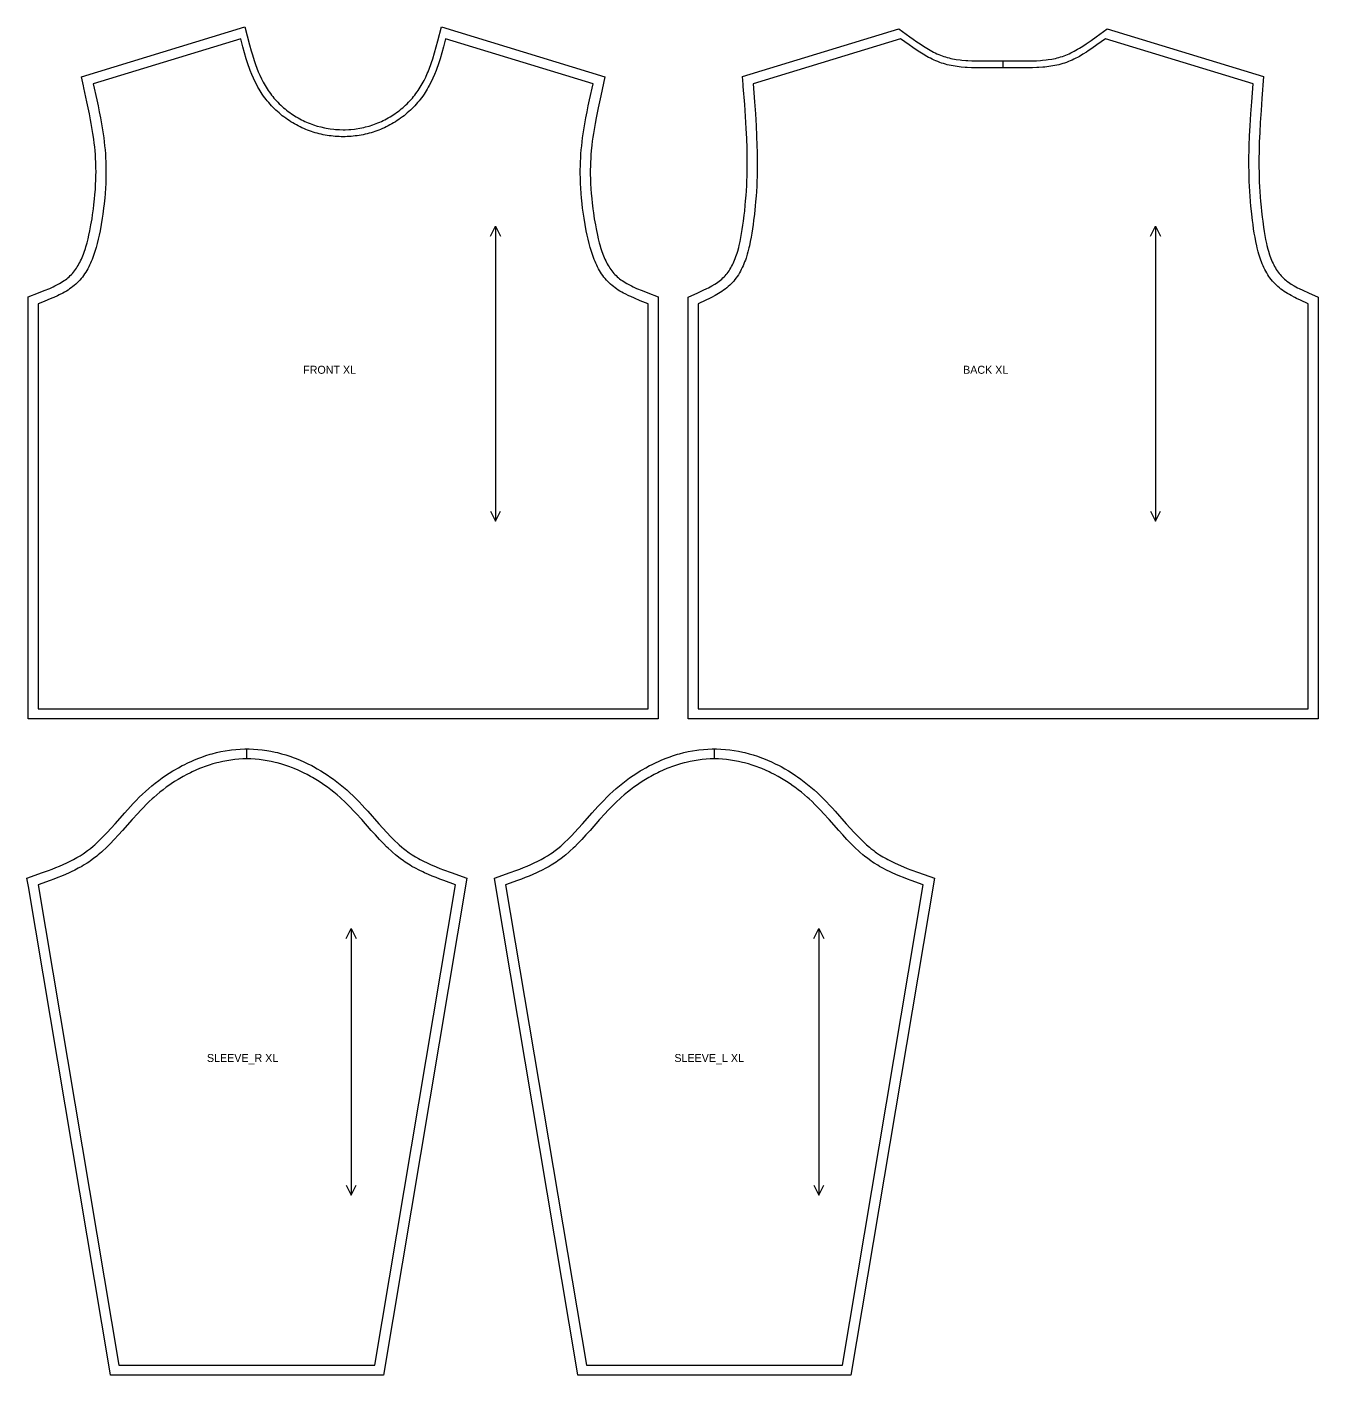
# Model space of a CAD drawing. Extents: x 24 to 1315, y 28 to 2107.
# Drawn here: x 24 to 1315, y 759 to 2107 of the extents above; entities that cross this region are included whole.
import ezdxf

# ---------------------------------------------------------------- set-up
doc = ezdxf.new("R2010")
doc.units = 0
for name, color, linetype in [('CUT', 7, 'CONTINUOUS'), ('GRAIN', 3, 'CONTINUOUS'), ('NOTCH', 1, 'CONTINUOUS'), ('SEW', 5, 'CONTINUOUS'), ('TEXT', 2, 'CONTINUOUS')]:
    doc.layers.add(name, color=color, linetype=linetype)

msp = doc.modelspace()

# ---------------------------------------------------------------- linework, layer by layer
at = {"layer": 'CUT'}
for points in [[(80.24, 2047.823), (78.224, 2056.862), (241.628, 2106.715), (246.424, 2088.743), (248.084, 2082.787), (249.232, 2078.869), (251.042, 2073.085), (252.323, 2069.301), (253.676, 2065.582), (255.111, 2061.933), (256.639, 2058.359), (258.268, 2054.866), (260.01, 2051.459), (261.873, 2048.141), (262.854, 2046.516), (263.869, 2044.916), (264.93, 2043.323), (266.03, 2041.75), (267.168, 2040.198), (268.344, 2038.668), (269.556, 2037.159), (270.804, 2035.675), (272.087, 2034.214), (273.403, 2032.778), (274.753, 2031.369), (276.134, 2029.987), (277.546, 2028.632), (278.988, 2027.306), (280.459, 2026.01), (281.958, 2024.745), (283.484, 2023.511), (285.036, 2022.31), (286.614, 2021.142), (288.215, 2020.008), (289.839, 2018.908), (291.486, 2017.845), (293.153, 2016.818), (294.841, 2015.829), (296.548, 2014.878), (298.272, 2013.966), (300.017, 2013.093), (301.714, 2012.288), (303.431, 2011.52), (305.162, 2010.789), (306.909, 2010.095), (310.443, 2008.819), (314.028, 2007.692), (317.656, 2006.714), (321.322, 2005.885), (323.168, 2005.527), (326.879, 2004.924), (330.612, 2004.472), (332.485, 2004.302), (336.239, 2004.076), (340, 2004), (341.881, 2004.019), (345.639, 2004.17), (347.515, 2004.302), (351.257, 2004.679), (353.121, 2004.924), (356.832, 2005.527), (360.515, 2006.281), (362.344, 2006.714), (365.972, 2007.692), (369.557, 2008.819), (371.33, 2009.439), (374.838, 2010.789), (376.569, 2011.52), (378.286, 2012.288), (379.983, 2013.093), (381.728, 2013.966), (383.452, 2014.878), (385.159, 2015.829), (386.847, 2016.818), (388.514, 2017.845), (390.161, 2018.908), (391.785, 2020.008), (393.386, 2021.142), (394.964, 2022.31), (396.516, 2023.511), (398.042, 2024.745), (399.541, 2026.01), (401.012, 2027.306), (402.454, 2028.632), (403.866, 2029.987), (405.247, 2031.369), (406.597, 2032.778), (407.913, 2034.214), (409.196, 2035.675), (410.444, 2037.159), (411.656, 2038.668), (412.832, 2040.198), (413.97, 2041.75), (415.07, 2043.323), (416.131, 2044.916), (417.146, 2046.516), (418.127, 2048.141), (419.99, 2051.459), (420.876, 2053.152), (422.56, 2056.602), (424.137, 2060.136), (424.889, 2061.933), (426.324, 2065.582), (427.677, 2069.301), (428.326, 2071.185), (429.575, 2074.999), (431.347, 2080.822), (433.029, 2086.748), (434.659, 2092.757), (438.372, 2106.715), (601.776, 2056.862), (597.538, 2037.813), (594.973, 2025.879), (592.992, 2016), (591.898, 2010.104), (591.216, 2006.186), (590.272, 2000.329), (589.702, 1996.438), (589.183, 1992.558), (588.718, 1988.69), (588.131, 1982.909), (587.82, 1979.084), (587.572, 1975.276), (587.387, 1971.466), (587.262, 1967.652), (587.197, 1963.832), (587.193, 1960.004), (587.295, 1954.246), (587.436, 1950.393), (587.753, 1944.589), (588.035, 1940.701), (588.56, 1934.837), (588.978, 1930.904), (589.705, 1924.966), (590.255, 1920.979), (591.176, 1914.953), (592.213, 1908.86), (592.97, 1904.783), (594.219, 1898.725), (595.14, 1894.751), (596.141, 1890.847), (596.674, 1888.927), (597.809, 1885.161), (598.413, 1883.319), (599.697, 1879.727), (600.379, 1877.982), (601.087, 1876.274), (601.823, 1874.603), (602.587, 1872.973), (603.379, 1871.385), (604.2, 1869.84), (605.05, 1868.34), (605.93, 1866.887), (606.839, 1865.481), (607.778, 1864.124), (608.748, 1862.817), (609.749, 1861.56), (610.782, 1860.353), (611.848, 1859.197), (612.951, 1858.089), (614.084, 1857.036), (615.272, 1856.01), (616.516, 1855.011), (617.814, 1854.036), (619.167, 1853.084), (620.573, 1852.156), (622.03, 1851.248), (623.537, 1850.361), (625.091, 1849.494), (628.336, 1847.812), (630.021, 1846.996), (633.505, 1845.404), (638.979, 1843.096), (644.687, 1840.838), (655, 1836.867), (655, 1415), (25, 1415), (25, 1836.867), (35.313, 1840.838), (41.021, 1843.096), (46.495, 1845.404), (49.979, 1846.996), (51.664, 1847.812), (54.909, 1849.494), (56.463, 1850.361), (57.97, 1851.248), (59.427, 1852.156), (60.833, 1853.084), (62.186, 1854.036), (63.484, 1855.011), (64.728, 1856.01), (65.916, 1857.036), (67.049, 1858.089), (68.152, 1859.197), (69.218, 1860.353), (70.251, 1861.56), (71.252, 1862.817), (72.222, 1864.124), (73.161, 1865.481), (74.07, 1866.887), (74.95, 1868.34), (75.8, 1869.84), (76.621, 1871.385), (77.413, 1872.973), (78.177, 1874.603), (78.913, 1876.274), (80.303, 1879.727), (80.958, 1881.507), (82.191, 1885.161), (82.77, 1887.031), (83.859, 1890.847), (84.86, 1894.751), (85.781, 1898.725), (86.63, 1902.754), (87.787, 1908.86), (88.824, 1914.953), (89.451, 1918.977), (90.295, 1924.966), (90.793, 1928.93), (91.44, 1934.837), (91.804, 1938.75), (92.247, 1944.589), (92.473, 1948.462), (92.705, 1954.246), (92.788, 1958.087), (92.812, 1961.919), (92.778, 1965.742), (92.613, 1971.466), (92.428, 1975.276), (92.18, 1979.084), (91.869, 1982.909), (91.493, 1986.76), (91.057, 1990.623), (90.564, 1994.497), (89.728, 2000.329), (89.11, 2004.231), (88.102, 2010.104), (87.382, 2014.032), (86.237, 2019.944), (85.027, 2025.879), (83.765, 2031.835), (80.687, 2045.817)], [(740.03, 2049.223), (739.407, 2057.223), (895.812, 2104.94), (906.79, 2096.86), (910.193, 2094.398), (913.583, 2092.001), (916.966, 2089.687), (920.345, 2087.475), (923.724, 2085.382), (925.414, 2084.386), (928.798, 2082.503), (930.493, 2081.622), (932.19, 2080.782), (933.89, 2079.986), (935.593, 2079.236), (937.299, 2078.533), (939.011, 2077.879), (940.729, 2077.276), (942.444, 2076.726), (944.181, 2076.221), (945.938, 2075.759), (947.717, 2075.337), (949.518, 2074.955), (951.339, 2074.611), (953.181, 2074.303), (956.924, 2073.789), (958.826, 2073.579), (962.684, 2073.246), (964.64, 2073.119), (968.603, 2072.935), (972.628, 2072.831), (978.775, 2072.792), (995.682, 2072.98), (1002.162, 2072.995), (1021.225, 2072.792), (1027.372, 2072.831), (1033.387, 2073.016), (1037.316, 2073.246), (1039.254, 2073.399), (1043.076, 2073.789), (1044.957, 2074.03), (1048.661, 2074.611), (1050.482, 2074.955), (1052.283, 2075.337), (1054.062, 2075.759), (1055.819, 2076.221), (1057.556, 2076.726), (1059.271, 2077.276), (1060.989, 2077.879), (1062.701, 2078.533), (1064.407, 2079.236), (1066.11, 2079.986), (1067.81, 2080.782), (1071.202, 2082.503), (1074.586, 2084.386), (1076.276, 2085.382), (1079.655, 2087.475), (1083.034, 2089.687), (1088.111, 2093.19), (1093.21, 2096.86), (1104.188, 2104.94), (1260.593, 2057.223), (1258.884, 2035.135), (1258.008, 2023.112), (1257.231, 2011.152), (1256.689, 2001.241), (1256.27, 1991.39), (1255.998, 1981.605), (1255.915, 1975.736), (1255.896, 1971.832), (1255.923, 1965.984), (1255.979, 1962.088), (1256.124, 1956.242), (1256.261, 1952.339), (1256.531, 1946.473), (1256.754, 1942.55), (1257.158, 1936.643), (1257.473, 1932.685), (1258.017, 1926.716), (1258.429, 1922.711), (1259.122, 1916.658), (1259.636, 1912.591), (1260.493, 1906.406), (1261.129, 1902.283), (1261.826, 1898.194), (1262.595, 1894.157), (1263.446, 1890.188), (1263.905, 1888.235), (1264.895, 1884.403), (1265.429, 1882.529), (1266.577, 1878.873), (1267.838, 1875.356), (1268.512, 1873.656), (1269.217, 1871.996), (1269.952, 1870.378), (1270.719, 1868.805), (1271.517, 1867.278), (1272.347, 1865.799), (1273.21, 1864.367), (1274.105, 1862.986), (1275.035, 1861.655), (1275.998, 1860.374), (1276.996, 1859.145), (1278.031, 1857.967), (1279.106, 1856.836), (1280.22, 1855.756), (1281.395, 1854.701), (1282.633, 1853.667), (1283.931, 1852.655), (1285.289, 1851.663), (1286.704, 1850.689), (1288.175, 1849.734), (1291.274, 1847.871), (1294.564, 1846.063), (1296.273, 1845.177), (1299.803, 1843.429), (1305.333, 1840.838), (1315, 1836.439), (1315, 1415), (685, 1415), (685, 1836.439), (694.667, 1840.838), (700.197, 1843.429), (703.727, 1845.177), (705.436, 1846.063), (708.726, 1847.871), (711.825, 1849.734), (713.296, 1850.689), (714.711, 1851.663), (716.069, 1852.655), (717.367, 1853.667), (718.605, 1854.701), (719.78, 1855.756), (720.894, 1856.836), (721.969, 1857.967), (723.004, 1859.145), (724.002, 1860.374), (724.965, 1861.655), (725.895, 1862.986), (726.79, 1864.367), (727.653, 1865.799), (728.483, 1867.278), (729.281, 1868.805), (730.048, 1870.378), (730.783, 1871.996), (731.488, 1873.656), (732.162, 1875.356), (732.807, 1877.096), (734.011, 1880.684), (734.571, 1882.529), (735.612, 1886.306), (736.095, 1888.235), (736.99, 1892.163), (737.799, 1896.168), (738.531, 1900.233), (739.196, 1904.341), (739.805, 1908.476), (740.364, 1912.591), (741.119, 1918.682), (741.571, 1922.711), (742.174, 1928.711), (742.527, 1932.685), (742.986, 1938.615), (743.246, 1942.55), (743.568, 1948.43), (743.739, 1952.339), (743.933, 1958.191), (744.077, 1965.984), (744.103, 1969.882), (744.085, 1975.736), (744.037, 1979.646), (743.912, 1985.51), (743.579, 1995.323), (743.107, 2005.199), (742.395, 2017.124), (741.563, 2029.117), (740.187, 2047.207)], [(25.139, 1247.341), (23.751, 1255.587), (39.453, 1261.237), (45.231, 1263.376), (49.025, 1264.827), (52.765, 1266.307), (56.443, 1267.825), (60.055, 1269.388), (63.592, 1271.004), (67.05, 1272.679), (70.421, 1274.421), (73.7, 1276.236), (76.882, 1278.131), (79.963, 1280.114), (81.465, 1281.141), (84.396, 1283.27), (87.275, 1285.523), (90.109, 1287.893), (91.512, 1289.12), (94.29, 1291.653), (97.038, 1294.286), (101.118, 1298.403), (103.819, 1301.248), (107.856, 1305.642), (111.899, 1310.162), (121.482, 1321.017), (127.151, 1327.289), (130.065, 1330.411), (133.043, 1333.511), (136.094, 1336.578), (139.194, 1339.571), (142.333, 1342.471), (145.535, 1345.303), (148.8, 1348.062), (152.127, 1350.747), (155.515, 1353.355), (158.964, 1355.883), (162.473, 1358.327), (166.041, 1360.686), (169.667, 1362.956), (171.502, 1364.057), (175.213, 1366.188), (178.981, 1368.224), (180.886, 1369.204), (184.736, 1371.09), (188.64, 1372.872), (190.612, 1373.724), (194.595, 1375.345), (198.63, 1376.855), (202.752, 1378.263), (206.922, 1379.551), (209.024, 1380.148), (213.259, 1381.247), (217.531, 1382.214), (221.838, 1383.045), (226.176, 1383.736), (228.355, 1384.027), (232.731, 1384.499), (237.127, 1384.818), (241.539, 1384.98), (243.75, 1385), (245.961, 1384.98), (250.373, 1384.818), (254.769, 1384.499), (259.145, 1384.027), (263.496, 1383.409), (267.819, 1382.647), (272.109, 1381.747), (274.241, 1381.247), (278.476, 1380.148), (282.668, 1378.922), (286.815, 1377.574), (290.894, 1376.114), (292.905, 1375.345), (296.888, 1373.724), (300.818, 1371.994), (304.696, 1370.16), (308.519, 1368.224), (310.41, 1367.218), (314.15, 1365.134), (317.833, 1362.956), (321.459, 1360.686), (325.027, 1358.327), (326.789, 1357.115), (330.268, 1354.629), (333.687, 1352.061), (335.373, 1350.747), (338.7, 1348.062), (341.965, 1345.303), (343.574, 1343.896), (346.745, 1341.029), (349.851, 1338.095), (352.941, 1335.05), (355.955, 1331.965), (358.9, 1328.852), (361.785, 1325.722), (364.618, 1322.585), (375.601, 1310.162), (379.644, 1305.642), (383.681, 1301.248), (387.737, 1297.009), (391.833, 1292.957), (394.595, 1290.374), (395.988, 1289.12), (398.802, 1286.693), (400.225, 1285.523), (403.104, 1283.27), (404.562, 1282.19), (406.035, 1281.141), (409.064, 1279.111), (412.196, 1277.173), (415.428, 1275.319), (417.079, 1274.421), (420.45, 1272.679), (423.908, 1271.004), (427.445, 1269.388), (432.888, 1267.061), (436.598, 1265.563), (440.366, 1264.098), (448.047, 1261.237), (463.749, 1255.587), (380.208, 759), (107.292, 759), (105.889, 767.341)], [(492.639, 1247.341), (491.251, 1255.587), (506.953, 1261.237), (512.731, 1263.376), (516.525, 1264.827), (520.265, 1266.307), (523.943, 1267.825), (527.555, 1269.388), (531.092, 1271.004), (534.55, 1272.679), (537.921, 1274.421), (541.2, 1276.236), (544.382, 1278.131), (547.463, 1280.114), (548.965, 1281.141), (551.896, 1283.27), (554.775, 1285.523), (557.609, 1287.893), (559.012, 1289.12), (561.79, 1291.653), (564.538, 1294.286), (568.618, 1298.403), (571.319, 1301.248), (575.356, 1305.642), (579.399, 1310.162), (588.982, 1321.017), (594.651, 1327.289), (597.565, 1330.411), (600.543, 1333.511), (603.594, 1336.578), (606.694, 1339.571), (609.833, 1342.471), (613.035, 1345.303), (616.3, 1348.062), (619.627, 1350.747), (623.015, 1353.355), (626.464, 1355.883), (629.973, 1358.327), (633.541, 1360.686), (637.167, 1362.956), (639.002, 1364.057), (642.713, 1366.188), (646.481, 1368.224), (648.386, 1369.204), (652.236, 1371.09), (656.14, 1372.872), (658.112, 1373.724), (662.095, 1375.345), (666.13, 1376.855), (670.252, 1378.263), (674.422, 1379.551), (676.524, 1380.148), (680.759, 1381.247), (685.031, 1382.214), (689.338, 1383.045), (693.676, 1383.736), (695.855, 1384.027), (700.231, 1384.499), (704.627, 1384.818), (709.039, 1384.98), (711.25, 1385), (713.461, 1384.98), (717.873, 1384.818), (722.269, 1384.499), (726.645, 1384.027), (730.996, 1383.409), (735.319, 1382.647), (739.609, 1381.747), (741.741, 1381.247), (745.976, 1380.148), (750.168, 1378.922), (754.315, 1377.574), (758.394, 1376.114), (760.405, 1375.345), (764.388, 1373.724), (768.318, 1371.994), (772.196, 1370.16), (776.019, 1368.224), (777.91, 1367.218), (781.65, 1365.134), (785.333, 1362.956), (788.959, 1360.686), (792.527, 1358.327), (794.289, 1357.115), (797.768, 1354.629), (801.187, 1352.061), (802.873, 1350.747), (806.2, 1348.062), (809.465, 1345.303), (811.074, 1343.896), (814.245, 1341.029), (817.351, 1338.095), (820.441, 1335.05), (823.455, 1331.965), (826.4, 1328.852), (829.285, 1325.722), (832.118, 1322.585), (843.101, 1310.162), (847.144, 1305.642), (851.181, 1301.248), (855.237, 1297.009), (859.333, 1292.957), (862.095, 1290.374), (863.488, 1289.12), (866.302, 1286.693), (867.725, 1285.523), (870.604, 1283.27), (872.062, 1282.19), (873.535, 1281.141), (876.564, 1279.111), (879.696, 1277.173), (882.928, 1275.319), (884.579, 1274.421), (887.95, 1272.679), (891.408, 1271.004), (894.945, 1269.388), (900.388, 1267.061), (904.098, 1265.563), (907.866, 1264.098), (915.547, 1261.237), (931.249, 1255.587), (847.708, 759), (574.792, 759), (573.389, 767.341)]]:
    msp.add_lwpolyline(points, close=True, dxfattribs=at)
at = {"layer": 'GRAIN'}
for points in [[(487.5, 1897.4), (492.5, 1907.4), (497.5, 1897.4)], [(492.5, 1907.4), (492.5, 1612.6)], [(1147.5, 1897.4), (1152.5, 1907.4), (1157.5, 1897.4)], [(1152.5, 1907.4), (1152.5, 1612.6)], [(487.5, 1622.6), (492.5, 1612.6), (497.5, 1622.6)], [(1147.5, 1622.6), (1152.5, 1612.6), (1157.5, 1622.6)], [(343.125, 1195.32), (348.125, 1205.32), (353.125, 1195.32)], [(348.125, 1205.32), (348.125, 938.68)], [(810.625, 1195.32), (815.625, 1205.32), (820.625, 1195.32)], [(815.625, 1205.32), (815.625, 938.68)], [(343.125, 948.68), (348.125, 938.68), (353.125, 948.68)], [(810.625, 948.68), (815.625, 938.68), (820.625, 948.68)]]:
    msp.add_lwpolyline(points, dxfattribs=at)
at = {"layer": 'NOTCH'}
for points in [[(1000, 2066), (1000, 2073)], [(243.75, 1375), (243.75, 1385)], [(711.25, 1375), (711.25, 1385)]]:
    msp.add_lwpolyline(points, dxfattribs=at)
at = {"layer": 'SEW'}
for points in [[(90, 2050), (93.541, 2033.939), (94.817, 2027.917), (96.045, 2021.897), (97.21, 2015.877), (97.946, 2011.865), (98.978, 2005.847), (99.613, 2001.837), (100.476, 1995.823), (100.985, 1991.815), (101.437, 1987.808), (101.829, 1983.802), (102.154, 1979.815), (102.412, 1975.844), (102.605, 1971.873), (102.735, 1967.899), (102.802, 1963.922), (102.807, 1959.94), (102.751, 1955.952), (102.555, 1949.955), (102.35, 1945.945), (101.934, 1939.91), (101.586, 1935.87), (100.959, 1929.783), (100.473, 1925.705), (99.643, 1919.553), (99.024, 1915.428), (98, 1909.2), (96.848, 1902.885), (95.999, 1898.672), (95.072, 1894.473), (94.056, 1890.305), (92.942, 1886.183), (92.345, 1884.145), (91.062, 1880.121), (90.374, 1878.14), (89.653, 1876.182), (88.898, 1874.249), (88.108, 1872.343), (87.281, 1870.466), (86.416, 1868.62), (85.511, 1866.806), (84.566, 1865.027), (83.578, 1863.285), (82.547, 1861.582), (81.471, 1859.919), (80.349, 1858.298), (79.18, 1856.722), (77.961, 1855.192), (76.693, 1853.711), (75.373, 1852.279), (74, 1850.9), (72.59, 1849.588), (71.129, 1848.327), (69.62, 1847.114), (68.065, 1845.947), (66.467, 1844.823), (64.828, 1843.739), (63.15, 1842.694), (61.437, 1841.685), (59.689, 1840.71), (56.103, 1838.851), (54.269, 1837.962), (50.53, 1836.255), (48.631, 1835.431), (44.785, 1833.831), (40.89, 1832.279), (35, 1830), (35, 1425), (645, 1425), (645, 1830), (637.158, 1833.05), (631.369, 1835.431), (627.59, 1837.098), (625.731, 1837.962), (622.09, 1839.766), (620.311, 1840.71), (618.563, 1841.685), (616.85, 1842.694), (615.172, 1843.739), (613.533, 1844.823), (611.935, 1845.947), (610.38, 1847.114), (608.871, 1848.327), (607.41, 1849.588), (606, 1850.9), (604.627, 1852.279), (603.307, 1853.711), (602.039, 1855.192), (600.82, 1856.722), (599.651, 1858.298), (598.529, 1859.919), (597.453, 1861.582), (596.422, 1863.285), (595.434, 1865.027), (594.489, 1866.806), (593.584, 1868.62), (592.719, 1870.466), (591.892, 1872.343), (591.102, 1874.249), (590.347, 1876.182), (589.626, 1878.14), (588.938, 1880.121), (587.655, 1884.145), (587.058, 1886.183), (585.944, 1890.305), (584.928, 1894.473), (584.001, 1898.672), (583.152, 1902.885), (582, 1909.2), (580.976, 1915.428), (580.357, 1919.553), (579.527, 1925.705), (579.041, 1929.783), (578.414, 1935.87), (578.066, 1939.91), (577.65, 1945.945), (577.445, 1949.955), (577.249, 1955.952), (577.193, 1959.94), (577.198, 1963.922), (577.265, 1967.899), (577.395, 1971.873), (577.588, 1975.844), (577.846, 1979.815), (578.171, 1983.802), (578.563, 1987.808), (579.015, 1991.815), (579.524, 1995.823), (580.387, 2001.837), (581.022, 2005.847), (582.054, 2011.865), (582.79, 2015.877), (583.955, 2021.897), (585.183, 2027.917), (586.459, 2033.939), (590, 2050), (442.5, 2095), (440.33, 2086.902), (438.645, 2080.859), (436.867, 2074.865), (434.956, 2068.94), (433.588, 2065.04), (432.872, 2063.107), (431.366, 2059.278), (429.753, 2055.506), (428.023, 2051.796), (426.161, 2048.154), (425.178, 2046.361), (424.158, 2044.587), (423.099, 2042.833), (422, 2041.1), (420.851, 2039.375), (419.66, 2037.674), (418.43, 2035.996), (417.16, 2034.342), (415.851, 2032.715), (414.505, 2031.113), (413.123, 2029.539), (411.705, 2027.992), (410.252, 2026.475), (408.765, 2024.987), (407.246, 2023.529), (405.695, 2022.103), (404.112, 2020.709), (402.5, 2019.348), (400.859, 2018.021), (399.189, 2016.729), (397.493, 2015.473), (395.77, 2014.252), (394.021, 2013.069), (392.248, 2011.924), (390.452, 2010.818), (388.633, 2009.752), (386.792, 2008.726), (384.931, 2007.742), (383.05, 2006.8), (381.214, 2005.93), (379.36, 2005.101), (377.491, 2004.312), (375.607, 2003.563), (373.708, 2002.855), (371.796, 2002.187), (369.871, 2001.559), (367.933, 2000.972), (365.985, 2000.425), (364.026, 1999.919), (362.058, 1999.453), (360.08, 1999.027), (358.095, 1998.642), (356.103, 1998.298), (354.104, 1997.994), (352.099, 1997.73), (350.09, 1997.507), (348.077, 1997.325), (346.061, 1997.183), (344.042, 1997.081), (342.021, 1997.02), (340, 1997), (337.979, 1997.02), (335.958, 1997.081), (333.939, 1997.183), (331.923, 1997.325), (329.91, 1997.507), (327.901, 1997.73), (325.896, 1997.994), (323.897, 1998.298), (321.905, 1998.642), (319.92, 1999.027), (317.942, 1999.453), (315.974, 1999.919), (314.015, 2000.425), (312.067, 2000.972), (310.129, 2001.559), (308.204, 2002.187), (306.292, 2002.855), (304.393, 2003.563), (302.509, 2004.312), (300.64, 2005.101), (298.786, 2005.93), (296.95, 2006.8), (295.069, 2007.742), (293.208, 2008.726), (291.367, 2009.752), (289.548, 2010.818), (287.752, 2011.924), (285.979, 2013.069), (284.23, 2014.252), (282.507, 2015.473), (280.811, 2016.729), (279.141, 2018.021), (277.5, 2019.348), (275.888, 2020.709), (274.305, 2022.103), (272.754, 2023.529), (271.235, 2024.987), (269.748, 2026.475), (268.295, 2027.992), (266.877, 2029.539), (265.495, 2031.113), (264.149, 2032.715), (262.84, 2034.342), (261.57, 2035.996), (260.34, 2037.674), (259.149, 2039.375), (258, 2041.1), (256.901, 2042.833), (255.842, 2044.587), (254.822, 2046.361), (253.839, 2048.154), (251.977, 2051.796), (250.247, 2055.506), (248.634, 2059.278), (247.128, 2063.107), (246.412, 2065.04), (245.044, 2068.94), (243.133, 2074.865), (241.355, 2080.859), (239.67, 2086.902), (237.5, 2095)], [(750, 2050), (751.389, 2031.858), (752.241, 2019.783), (752.983, 2007.738), (753.485, 1997.732), (753.853, 1987.762), (754, 1981.8), (754.064, 1977.814), (754.104, 1971.844), (754.094, 1967.867), (754.019, 1961.903), (753.929, 1957.923), (753.731, 1951.944), (753.556, 1947.949), (753.227, 1941.936), (752.961, 1937.912), (752.492, 1931.846), (752.131, 1927.78), (751.288, 1919.584), (750.547, 1913.374), (750, 1909.2), (749.4, 1904.95), (748.743, 1900.685), (748.016, 1896.422), (747.207, 1892.177), (746.304, 1887.965), (745.813, 1885.877), (744.745, 1881.746), (744.165, 1879.707), (742.904, 1875.692), (742.22, 1873.72), (741.499, 1871.775), (740.739, 1869.858), (739.938, 1867.972), (739.095, 1866.118), (738.208, 1864.298), (737.276, 1862.515), (736.296, 1860.77), (735.269, 1859.065), (734.191, 1857.404), (733.062, 1855.786), (731.88, 1854.215), (730.644, 1852.692), (729.351, 1851.22), (728, 1849.8), (726.603, 1848.445), (725.152, 1847.142), (723.648, 1845.886), (722.095, 1844.675), (720.496, 1843.506), (718.854, 1842.376), (717.173, 1841.284), (715.454, 1840.225), (713.702, 1839.197), (711.919, 1838.197), (708.274, 1836.27), (706.417, 1835.338), (702.652, 1833.521), (695, 1830), (695, 1425), (1305, 1425), (1305, 1830), (1297.348, 1833.521), (1293.583, 1835.338), (1291.726, 1836.27), (1288.081, 1838.197), (1286.298, 1839.197), (1284.546, 1840.225), (1282.827, 1841.284), (1281.146, 1842.376), (1279.504, 1843.506), (1277.905, 1844.675), (1276.352, 1845.886), (1274.848, 1847.142), (1273.397, 1848.445), (1272, 1849.8), (1270.649, 1851.22), (1269.356, 1852.692), (1268.12, 1854.215), (1266.938, 1855.786), (1265.809, 1857.404), (1264.731, 1859.065), (1263.704, 1860.77), (1262.724, 1862.515), (1261.792, 1864.298), (1260.905, 1866.118), (1260.062, 1867.972), (1259.261, 1869.858), (1258.501, 1871.775), (1257.78, 1873.72), (1257.096, 1875.692), (1255.835, 1879.707), (1255.255, 1881.746), (1254.187, 1885.877), (1253.696, 1887.965), (1252.793, 1892.177), (1251.984, 1896.422), (1251.257, 1900.685), (1250.6, 1904.95), (1250, 1909.2), (1249.453, 1913.374), (1248.712, 1919.584), (1247.869, 1927.78), (1247.508, 1931.846), (1247.039, 1937.912), (1246.773, 1941.936), (1246.444, 1947.949), (1246.269, 1951.944), (1246.071, 1957.923), (1245.981, 1961.903), (1245.906, 1967.867), (1245.896, 1971.844), (1245.936, 1977.814), (1246, 1981.8), (1246.147, 1987.762), (1246.515, 1997.732), (1247.017, 2007.738), (1247.759, 2019.783), (1248.611, 2031.858), (1250, 2050), (1102.5, 2095), (1093.883, 2088.707), (1088.676, 2085.054), (1085.178, 2082.71), (1083.419, 2081.573), (1079.876, 2079.378), (1076.297, 2077.308), (1074.491, 2076.325), (1072.675, 2075.379), (1070.847, 2074.475), (1069.005, 2073.613), (1067.151, 2072.796), (1065.282, 2072.027), (1063.399, 2071.307), (1061.5, 2070.64), (1059.601, 2070.032), (1057.688, 2069.475), (1055.759, 2068.968), (1053.816, 2068.507), (1051.859, 2068.092), (1049.888, 2067.72), (1045.91, 2067.095), (1041.885, 2066.616), (1039.857, 2066.425), (1035.77, 2066.131), (1033.712, 2066.024), (1029.573, 2065.876), (1025.403, 2065.805), (1021.208, 2065.792), (1002.13, 2065.995), (995.741, 2065.98), (978.792, 2065.792), (972.509, 2065.832), (968.354, 2065.939), (964.23, 2066.131), (962.182, 2066.264), (958.115, 2066.616), (956.097, 2066.838), (952.095, 2067.388), (950.112, 2067.72), (948.141, 2068.092), (946.184, 2068.507), (944.241, 2068.968), (942.312, 2069.475), (940.399, 2070.032), (938.5, 2070.64), (936.601, 2071.307), (934.718, 2072.027), (932.849, 2072.796), (930.995, 2073.613), (929.153, 2074.475), (927.325, 2075.379), (925.509, 2076.325), (923.703, 2077.308), (920.124, 2079.378), (916.581, 2081.573), (913.07, 2083.872), (909.584, 2086.256), (906.117, 2088.707), (897.5, 2095)], [(35, 1249), (115.75, 769), (371.75, 769), (452.5, 1249), (440.697, 1253.287), (436.794, 1254.758), (432.917, 1256.265), (429.074, 1257.817), (425.27, 1259.423), (421.512, 1261.093), (419.653, 1261.954), (415.978, 1263.735), (412.365, 1265.602), (408.822, 1267.563), (407.079, 1268.582), (403.653, 1270.702), (401.971, 1271.806), (400.312, 1272.94), (397.08, 1275.288), (393.932, 1277.751), (392.387, 1279.022), (389.351, 1281.64), (387.858, 1282.984), (384.916, 1285.736), (383.465, 1287.141), (380.601, 1290.005), (376.38, 1294.415), (372.228, 1298.933), (368.118, 1303.529), (358.55, 1314.367), (352.996, 1320.511), (350.171, 1323.539), (347.304, 1326.523), (344.386, 1329.456), (341.439, 1332.301), (338.461, 1335.054), (336.95, 1336.405), (333.885, 1339.054), (330.764, 1341.632), (327.588, 1344.136), (324.357, 1346.563), (322.721, 1347.747), (319.411, 1350.053), (316.048, 1352.277), (312.634, 1354.414), (309.17, 1356.462), (307.419, 1357.453), (303.882, 1359.363), (300.297, 1361.179), (298.487, 1362.051), (294.832, 1363.719), (291.133, 1365.286), (289.266, 1366.03), (285.5, 1367.44), (281.655, 1368.753), (277.771, 1369.953), (273.852, 1371.034), (271.88, 1371.529), (267.916, 1372.427), (263.926, 1373.197), (259.916, 1373.836), (255.889, 1374.339), (251.85, 1374.704), (247.802, 1374.925), (243.75, 1375), (239.698, 1374.925), (235.65, 1374.704), (231.611, 1374.339), (227.584, 1373.836), (223.574, 1373.197), (219.584, 1372.427), (215.62, 1371.529), (213.648, 1371.034), (209.729, 1369.953), (205.845, 1368.753), (202, 1367.44), (198.234, 1366.03), (196.367, 1365.286), (192.668, 1363.719), (189.013, 1362.051), (187.203, 1361.179), (183.618, 1359.363), (180.081, 1357.453), (178.33, 1356.462), (174.866, 1354.414), (171.452, 1352.277), (168.089, 1350.053), (164.779, 1347.747), (163.143, 1346.563), (159.912, 1344.136), (156.736, 1341.632), (153.615, 1339.054), (150.55, 1336.405), (149.039, 1335.054), (146.061, 1332.301), (143.114, 1329.456), (140.196, 1326.523), (137.329, 1323.539), (134.504, 1320.511), (128.95, 1314.367), (119.382, 1303.529), (115.272, 1298.933), (111.12, 1294.415), (106.899, 1290.005), (104.035, 1287.141), (102.584, 1285.736), (99.642, 1282.984), (98.149, 1281.64), (95.113, 1279.022), (93.568, 1277.751), (90.42, 1275.288), (87.188, 1272.94), (85.529, 1271.806), (83.847, 1270.702), (80.421, 1268.582), (78.678, 1267.563), (75.135, 1265.602), (71.522, 1263.735), (67.847, 1261.954), (65.988, 1261.093), (62.23, 1259.423), (58.426, 1257.817), (54.583, 1256.265), (50.706, 1254.758), (46.803, 1253.287)], [(502.5, 1249), (583.25, 769), (839.25, 769), (920, 1249), (908.197, 1253.287), (904.294, 1254.758), (900.417, 1256.265), (896.574, 1257.817), (892.77, 1259.423), (889.012, 1261.093), (887.153, 1261.954), (883.478, 1263.735), (879.865, 1265.602), (876.322, 1267.563), (874.579, 1268.582), (871.153, 1270.702), (869.471, 1271.806), (867.812, 1272.94), (864.58, 1275.288), (861.432, 1277.751), (859.887, 1279.022), (856.851, 1281.64), (855.358, 1282.984), (852.416, 1285.736), (850.965, 1287.141), (848.101, 1290.005), (843.88, 1294.415), (839.728, 1298.933), (835.618, 1303.529), (826.05, 1314.367), (820.496, 1320.511), (817.671, 1323.539), (814.804, 1326.523), (811.886, 1329.456), (808.939, 1332.301), (805.961, 1335.054), (804.45, 1336.405), (801.385, 1339.054), (798.264, 1341.632), (795.088, 1344.136), (791.857, 1346.563), (790.221, 1347.747), (786.911, 1350.053), (783.548, 1352.277), (780.134, 1354.414), (776.67, 1356.462), (774.919, 1357.453), (771.382, 1359.363), (767.797, 1361.179), (765.987, 1362.051), (762.332, 1363.719), (758.633, 1365.286), (756.766, 1366.03), (753, 1367.44), (749.155, 1368.753), (745.271, 1369.953), (741.352, 1371.034), (739.38, 1371.529), (735.416, 1372.427), (731.426, 1373.197), (727.416, 1373.836), (723.389, 1374.339), (719.35, 1374.704), (715.302, 1374.925), (711.25, 1375), (707.198, 1374.925), (703.15, 1374.704), (699.111, 1374.339), (695.084, 1373.836), (691.074, 1373.197), (687.084, 1372.427), (683.12, 1371.529), (681.148, 1371.034), (677.229, 1369.953), (673.345, 1368.753), (669.5, 1367.44), (665.734, 1366.03), (663.867, 1365.286), (660.168, 1363.719), (656.513, 1362.051), (654.703, 1361.179), (651.118, 1359.363), (647.581, 1357.453), (645.83, 1356.462), (642.366, 1354.414), (638.952, 1352.277), (635.589, 1350.053), (632.279, 1347.747), (630.643, 1346.563), (627.412, 1344.136), (624.236, 1341.632), (621.115, 1339.054), (618.05, 1336.405), (616.539, 1335.054), (613.561, 1332.301), (610.614, 1329.456), (607.696, 1326.523), (604.829, 1323.539), (602.004, 1320.511), (596.45, 1314.367), (586.882, 1303.529), (582.772, 1298.933), (578.62, 1294.415), (574.399, 1290.005), (571.535, 1287.141), (570.084, 1285.736), (567.142, 1282.984), (565.649, 1281.64), (562.613, 1279.022), (561.068, 1277.751), (557.92, 1275.288), (554.688, 1272.94), (553.029, 1271.806), (551.347, 1270.702), (547.921, 1268.582), (546.178, 1267.563), (542.635, 1265.602), (539.022, 1263.735), (535.347, 1261.954), (533.488, 1261.093), (529.73, 1259.423), (525.926, 1257.817), (522.083, 1256.265), (518.206, 1254.758), (514.303, 1253.287)]]:
    msp.add_lwpolyline(points, close=True, dxfattribs=at)

# ---------------------------------------------------------------- texts
at = {"layer": 'TEXT'}
for s, p in [('FRONT XL', (300, 1760)), ('BACK XL', (960, 1760)), ('SLEEVE_R XL', (203.75, 1072)), ('SLEEVE_L XL', (671.25, 1072))]:
    msp.add_text(s, height=8, dxfattribs=at).set_placement(p)

doc.saveas('drawing.dxf')
